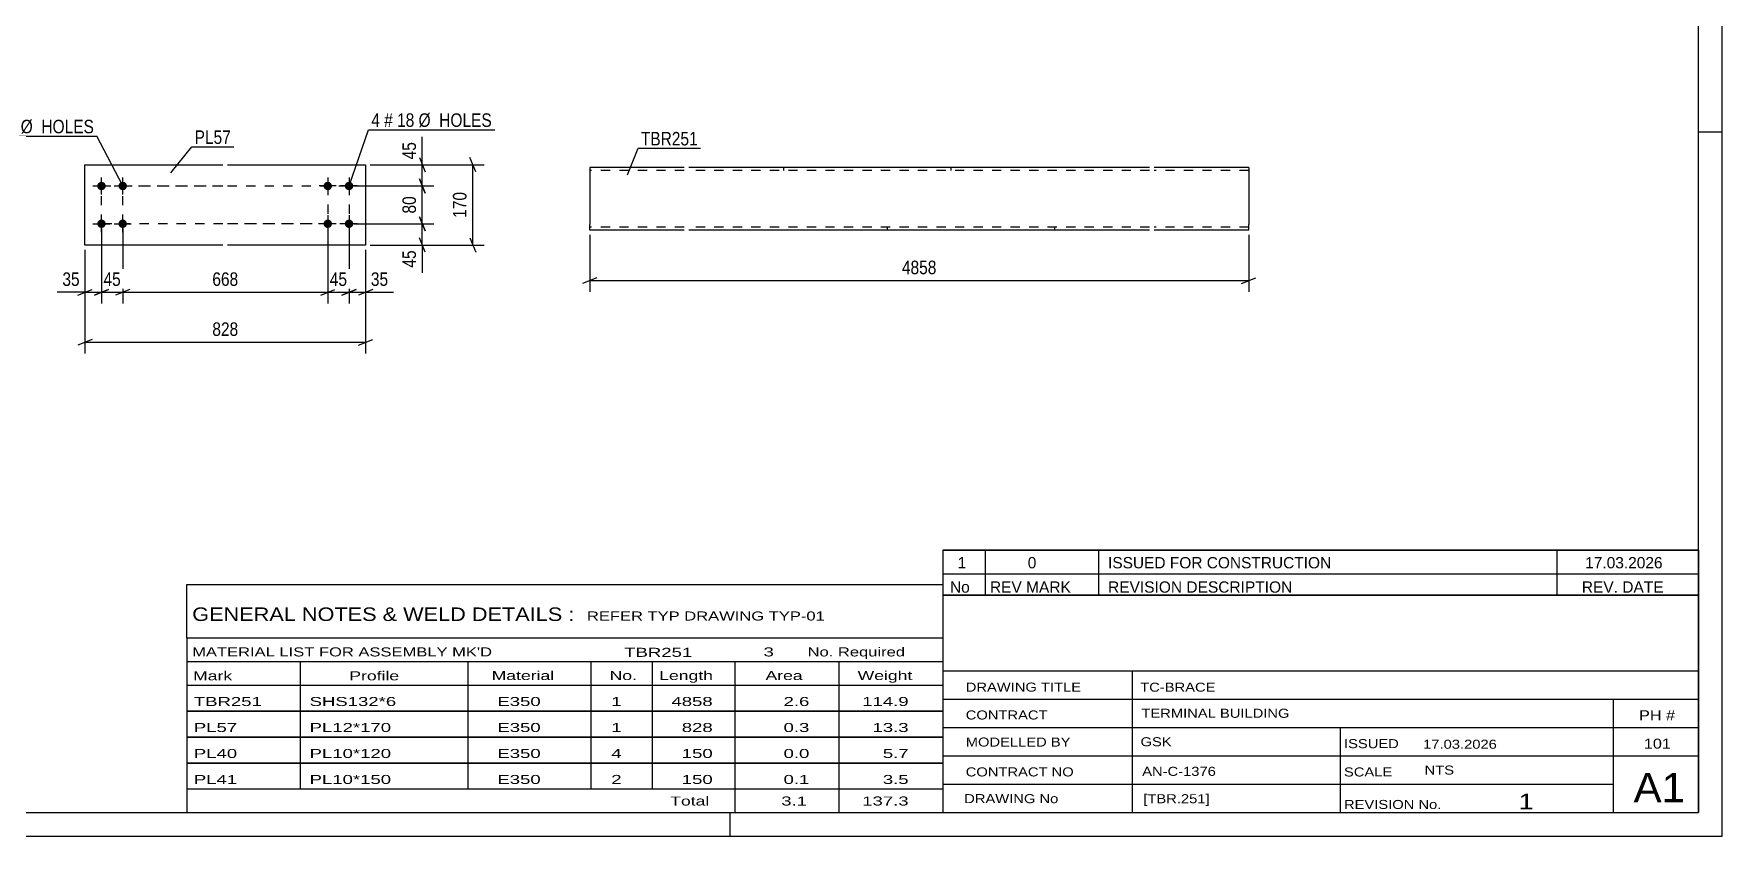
# Model space of a CAD drawing. Header units: millimetres. Extents: x 0 to 594, y 0 to 420.
# Drawn here: x 236.6 to 594, y 0 to 169.8 of the extents above; entities that cross this region are included whole.
import ezdxf

# ---------------------------------------------------------------- set-up
doc = ezdxf.new("R2010")
doc.units = ezdxf.units.MM
doc.linetypes.add('DXK_LINE_DOT2', pattern=[3.9198, 1.9599, -1.9599])
doc.styles.add('Arial Narrow', font='ARIALN.TTF', dxfattribs={"height": 0.2})

# ---------------------------------------------------------------- blocks, each defined once
blk = doc.blocks.new('Unknown-581557676-1129')
at = {"color": 5, "linetype": 'Continuous'}
for p, q in [((594, 0), (594, 420)), ((589, 5), (589, 415)), ((594, 149), (589, 149)), ((5, 5), (589, 5)), ((384, 0), (384, 5)), ((0, 0), (594, 0))]:
    blk.add_line(p, q, dxfattribs=at)
blk = doc.blocks.new('Bolt-581557676-3721 - 3719')
at = {"linetype": 'Continuous'}
for points in [[(298.85, 136.73, -1), (298.85, 138.53, -1)], [(303.35, 136.73, -1), (303.35, 138.53, -1)], [(298.85, 128.73, -1), (298.85, 130.53, -1)], [(303.35, 128.73, -1), (303.35, 130.53, -1)]]:
    blk.add_hatch(color=1, dxfattribs=at).paths.add_polyline_path(points)
at = {"color": 1, "linetype": 'Continuous'}
for p, q in [((298.85, 139.43), (298.85, 135.83)), ((303.35, 139.43), (303.35, 135.83)), ((300.65, 137.63), (297.05, 137.63)), ((305.15, 137.63), (301.55, 137.63)), ((300.65, 129.63), (297.05, 129.63)), ((298.85, 131.43), (298.85, 127.83)), ((305.15, 129.63), (301.55, 129.63)), ((303.35, 131.43), (303.35, 127.83))]:
    blk.add_line(p, q, dxfattribs=at)
blk = doc.blocks.new('Part-581557676-3720 - 3719')
at = {"color": 2, "linetype": 'Continuous'}
for p, q in [((247.45, 142.13), (276.65, 142.13)), ((247.45, 125.13), (247.45, 142.13)), ((277.65, 142.13), (306.85, 142.13)), ((306.85, 142.13), (306.85, 125.13)), ((276.65, 125.13), (247.45, 125.13)), ((306.85, 125.13), (277.65, 125.13))]:
    blk.add_line(p, q, dxfattribs=at)
blk = doc.blocks.new('Bolt-581557676-3722 - 3719')
at = {"linetype": 'Continuous'}
for points in [[(250.95, 138.53, -1), (250.95, 136.73, -1)], [(255.45, 138.53, -1), (255.45, 136.73, -1)], [(250.95, 130.53, -1), (250.95, 128.73, -1)], [(255.45, 130.53, -1), (255.45, 128.73, -1)]]:
    blk.add_hatch(color=1, dxfattribs=at).paths.add_polyline_path(points)
at = {"color": 1, "linetype": 'Continuous'}
for p, q in [((250.95, 135.83), (250.95, 139.43)), ((255.45, 135.83), (255.45, 139.43)), ((249.15, 137.63), (252.75, 137.63)), ((253.65, 137.63), (257.25, 137.63)), ((249.15, 129.63), (252.75, 129.63)), ((250.95, 127.83), (250.95, 131.43)), ((253.65, 129.63), (257.25, 129.63)), ((255.45, 127.83), (255.45, 131.43))]:
    blk.add_line(p, q, dxfattribs=at)
blk = doc.blocks.new('Part-581557676-1480 - 1462')
at = {"color": 2, "linetype": 'Continuous'}
for p, q in [((374.28, 141.51), (354.28, 141.51)), ((354.28, 141.51), (354.28, 129.51)), ((472.77, 141.51), (375.28, 141.51)), ((493.77, 141.51), (473.77, 141.51)), ((493.77, 141.51), (493.77, 129.51)), ((354.28, 128.66), (354.28, 129.51)), ((493.77, 128.31), (493.77, 129.51)), ((354.28, 128.4), (354.28, 128.66)), ((354.28, 128.31), (354.28, 128.4)), ((374.28, 128.31), (354.28, 128.31)), ((472.77, 128.31), (375.28, 128.31)), ((493.77, 128.31), (473.77, 128.31))]:
    blk.add_line(p, q, dxfattribs=at)
at = {"color": 7, "linetype": 'DXK_LINE_DOT2'}
for p, q in [((374.28, 140.91), (354.28, 140.91)), ((472.77, 140.91), (375.28, 140.91)), ((395.28, 141.51), (395.28, 140.91)), ((430.75, 141.51), (430.75, 140.91)), ((493.77, 140.91), (473.77, 140.91)), ((493.77, 140.91), (493.77, 140.86)), ((493.77, 140.86), (493.77, 140.91)), ((493.77, 140.77), (493.77, 140.86)), ((493.77, 140.86), (493.77, 140.77)), ((354.28, 129.05), (354.28, 129.51)), ((354.28, 128.66), (354.28, 129.28)), ((354.28, 128.91), (354.28, 128.95)), ((354.28, 128.91), (354.28, 128.95)), ((374.28, 128.91), (354.28, 128.91)), ((472.77, 128.91), (375.28, 128.91)), ((417.29, 128.31), (417.29, 128.91)), ((452.77, 128.31), (452.77, 128.91)), ((493.77, 128.91), (473.77, 128.91)), ((493.77, 128.95), (493.77, 129.28)), ((493.77, 128.91), (493.77, 128.95)), ((354.28, 128.31), (354.28, 128.31))]:
    blk.add_line(p, q, dxfattribs=at)
blk = doc.blocks.new('Rectangle-581557676-3895 - 3719')
at = {"color": 1, "linetype": 'DXK_LINE_DOT2'}
for p, q in [((250.95, 137.63), (276.65, 137.63)), ((250.95, 129.63), (250.95, 137.63)), ((277.65, 137.63), (303.35, 137.63)), ((303.35, 137.63), (303.35, 129.63)), ((276.65, 129.63), (250.95, 129.63)), ((303.35, 129.63), (277.65, 129.63))]:
    blk.add_line(p, q, dxfattribs=at)
blk = doc.blocks.new('Rectangle-581557676-3905 - 3719')
at = {"color": 1, "linetype": 'DXK_LINE_DOT2'}
for p, q in [((255.45, 137.63), (276.65, 137.63)), ((255.45, 129.63), (255.45, 137.63)), ((277.65, 137.63), (298.85, 137.63)), ((298.85, 137.63), (298.85, 129.63)), ((276.65, 129.63), (255.45, 129.63)), ((298.85, 129.63), (277.65, 129.63))]:
    blk.add_line(p, q, dxfattribs=at)
blk = doc.blocks.new('StraightDimension-581557676-3727 - 3719')
at = {"color": 7, "linetype": 'Continuous'}
for p, q in [((303.35, 128.63), (303.35, 112.73)), ((306.85, 124.13), (306.85, 112.73)), ((301.85, 114.53), (304.85, 115.73)), ((303.35, 115.13), (306.85, 115.13)), ((308.35, 115.73), (305.35, 114.53))]:
    blk.add_line(p, q, dxfattribs=at)
at = {"color": 0}
blk.add_wipeout([(312.23, 115.88), (312.23, 120.08), (307.37, 120.08), (307.37, 115.88)], dxfattribs=at)
at = {"color": 7, "linetype": 'Continuous'}
blk.add_line((306.85, 115.13), (312.75, 115.13), dxfattribs=at)
blk.add_line((306.85, 115.13), (312.75, 115.13), dxfattribs=at)
at = {"color": 3, "style": 'Arial Narrow'}
blk.add_text('35', height=2.863, dxfattribs=at).set_placement((307.97, 116.48))
blk = doc.blocks.new('StraightDimension-581557676-3728 - 3719')
at = {"color": 7, "linetype": 'Continuous'}
for p, q in [((298.85, 128.63), (298.85, 112.73)), ((303.35, 128.63), (303.35, 112.73)), ((297.35, 114.53), (300.35, 115.73)), ((298.85, 115.13), (303.35, 115.13)), ((304.85, 115.73), (301.85, 114.53))]:
    blk.add_line(p, q, dxfattribs=at)
at = {"color": 0}
blk.add_wipeout([(303.53, 115.88), (303.53, 120.08), (298.67, 120.08), (298.67, 115.88)], dxfattribs=at)
at = {"color": 3, "style": 'Arial Narrow'}
blk.add_text('45', height=2.863, dxfattribs=at).set_placement((299.27, 116.48))
blk = doc.blocks.new('StraightDimension-581557676-3729 - 3719')
at = {"color": 7, "linetype": 'Continuous'}
for p, q in [((255.45, 128.63), (255.45, 112.73)), ((298.85, 128.63), (298.85, 112.73)), ((256.95, 115.73), (253.95, 114.53)), ((255.45, 115.13), (298.85, 115.13)), ((297.35, 114.53), (300.35, 115.73))]:
    blk.add_line(p, q, dxfattribs=at)
at = {"color": 0}
blk.add_wipeout([(280.49, 115.88), (280.49, 120.08), (273.81, 120.08), (273.81, 115.88)], dxfattribs=at)
at = {"color": 3, "style": 'Arial Narrow'}
blk.add_text('668', height=2.863, dxfattribs=at).set_placement((274.41, 116.48))
blk = doc.blocks.new('StraightDimension-581557676-3730 - 3719')
at = {"color": 7, "linetype": 'Continuous'}
for p, q in [((250.95, 128.63), (250.95, 112.73)), ((255.45, 128.63), (255.45, 112.73)), ((249.45, 114.53), (252.45, 115.73)), ((250.95, 115.13), (255.45, 115.13)), ((256.95, 115.73), (253.95, 114.53))]:
    blk.add_line(p, q, dxfattribs=at)
at = {"color": 0}
blk.add_wipeout([(255.63, 115.88), (255.63, 120.08), (250.77, 120.08), (250.77, 115.88)], dxfattribs=at)
at = {"color": 3, "style": 'Arial Narrow'}
blk.add_text('45', height=2.863, dxfattribs=at).set_placement((251.37, 116.48))
blk = doc.blocks.new('StraightDimension-581557676-3731 - 3719')
at = {"color": 7, "linetype": 'Continuous'}
for p, q in [((250.95, 128.63), (250.95, 112.73)), ((247.45, 124.13), (247.45, 112.73)), ((245.95, 114.53), (248.95, 115.73)), ((247.45, 115.13), (250.95, 115.13)), ((252.45, 115.73), (249.45, 114.53))]:
    blk.add_line(p, q, dxfattribs=at)
at = {"color": 0}
blk.add_wipeout([(246.92, 115.88), (246.92, 120.08), (242.07, 120.08), (242.07, 115.88)], dxfattribs=at)
at = {"color": 7, "linetype": 'Continuous'}
blk.add_line((247.45, 115.13), (241.54, 115.13), dxfattribs=at)
blk.add_line((247.45, 115.13), (241.54, 115.13), dxfattribs=at)
at = {"color": 3, "style": 'Arial Narrow'}
blk.add_text('35', height=2.863, dxfattribs=at).set_placement((242.67, 116.48))
blk = doc.blocks.new('StraightDimension-581557676-3747 - 3719')
at = {"color": 7, "linetype": 'Continuous'}
for p, q in [((247.45, 124.13), (247.45, 102.15)), ((306.85, 124.13), (306.85, 102.15)), ((248.95, 105.15), (245.95, 103.95)), ((247.45, 104.55), (306.85, 104.55)), ((305.35, 103.95), (308.35, 105.15))]:
    blk.add_line(p, q, dxfattribs=at)
at = {"color": 0}
blk.add_wipeout([(280.49, 105.3), (280.49, 109.5), (273.81, 109.5), (273.81, 105.3)], dxfattribs=at)
at = {"color": 3, "style": 'Arial Narrow'}
blk.add_text('828', height=2.863, dxfattribs=at).set_placement((274.41, 105.9))
blk = doc.blocks.new('StraightDimension-581557676-3767 - 3719')
at = {"color": 7, "linetype": 'Continuous'}
for p, q in [((330.15, 140.63), (328.95, 143.63)), ((307.85, 142.13), (331.95, 142.13)), ((329.55, 125.13), (329.55, 142.13)), ((307.85, 125.13), (331.95, 125.13)), ((328.95, 126.63), (330.15, 123.63))]:
    blk.add_line(p, q, dxfattribs=at)
at = {"color": 0}
blk.add_wipeout([(328.8, 136.97), (324.6, 136.97), (324.6, 130.29), (328.8, 130.29)], dxfattribs=at)
at = {"color": 3, "style": 'Arial Narrow'}
blk.add_text('170', height=2.863, rotation=90.0002, dxfattribs=at).set_placement((328.2, 130.89))
blk = doc.blocks.new('StraightDimension-581557676-3873 - 3719')
at = {"color": 7, "linetype": 'Continuous'}
for p, q in [((318.26, 143.63), (319.46, 140.63)), ((307.85, 142.13), (321.26, 142.13)), ((318.86, 137.63), (318.86, 142.13)), ((304.35, 137.63), (321.26, 137.63)), ((319.46, 136.13), (318.26, 139.13))]:
    blk.add_line(p, q, dxfattribs=at)
at = {"color": 0}
blk.add_wipeout([(318.11, 147.51), (313.91, 147.51), (313.91, 142.66), (318.11, 142.66)], dxfattribs=at)
at = {"color": 7, "linetype": 'Continuous'}
blk.add_line((318.86, 142.13), (318.86, 148.04), dxfattribs=at)
blk.add_line((318.86, 142.13), (318.86, 148.04), dxfattribs=at)
at = {"color": 3, "style": 'Arial Narrow'}
blk.add_text('45', height=2.863, rotation=90.0002, dxfattribs=at).set_placement((317.51, 143.26))
blk = doc.blocks.new('StraightDimension-581557676-3874 - 3719')
at = {"color": 7, "linetype": 'Continuous'}
for p, q in [((304.35, 137.63), (321.26, 137.63)), ((318.26, 139.13), (319.46, 136.13)), ((318.86, 129.63), (318.86, 137.63)), ((304.35, 129.63), (321.26, 129.63)), ((319.46, 128.13), (318.26, 131.13))]:
    blk.add_line(p, q, dxfattribs=at)
at = {"color": 0}
blk.add_wipeout([(318.11, 136.06), (313.91, 136.06), (313.91, 131.2), (318.11, 131.2)], dxfattribs=at)
at = {"color": 3, "style": 'Arial Narrow'}
blk.add_text('80', height=2.863, rotation=90.0002, dxfattribs=at).set_placement((317.51, 131.8))
blk = doc.blocks.new('StraightDimension-581557676-3875 - 3719')
at = {"color": 7, "linetype": 'Continuous'}
for p, q in [((304.35, 129.63), (321.26, 129.63)), ((318.26, 131.13), (319.46, 128.13)), ((318.86, 125.13), (318.86, 129.63)), ((307.85, 125.13), (321.26, 125.13)), ((319.46, 123.63), (318.26, 126.63))]:
    blk.add_line(p, q, dxfattribs=at)
at = {"color": 0}
blk.add_wipeout([(318.11, 124.61), (313.91, 124.61), (313.91, 119.75), (318.11, 119.75)], dxfattribs=at)
at = {"color": 7, "linetype": 'Continuous'}
blk.add_line((318.86, 125.13), (318.86, 119.22), dxfattribs=at)
blk.add_line((318.86, 125.13), (318.86, 119.22), dxfattribs=at)
at = {"color": 3, "style": 'Arial Narrow'}
blk.add_text('45', height=2.863, rotation=90.0002, dxfattribs=at).set_placement((317.51, 120.35))
blk = doc.blocks.new('StraightDimension-581557676-1485 - 1462')
at = {"color": 7, "linetype": 'Continuous'}
for p, q in [((354.28, 127.31), (354.28, 115.21)), ((493.77, 127.31), (493.77, 115.21)), ((355.78, 118.21), (352.78, 117.01)), ((492.27, 117.01), (495.27, 118.21)), ((354.28, 117.61), (493.77, 117.61))]:
    blk.add_line(p, q, dxfattribs=at)
at = {"color": 0}
blk.add_wipeout([(428.28, 118.36), (428.28, 122.56), (419.77, 122.56), (419.77, 118.36)], dxfattribs=at)
at = {"color": 3, "style": 'Arial Narrow'}
blk.add_text('4858', height=2.863, dxfattribs=at).set_placement((420.37, 118.96))
blk = doc.blocks.new('Unknown-581557676-4579')
at = {"color": 7, "linetype": 'Continuous'}
for p, q in [((429, 51.05), (429, 5)), ((429, 51.05), (589, 51.05)), ((589, 51), (589, 5)), ((429, 35), (589, 35)), ((469.14, 35), (469.14, 5)), ((429, 29), (589, 29)), ((571, 5.05), (571, 29.05)), ((429, 23), (589, 23)), ((513.14, 23), (513.14, 5)), ((429, 17), (589, 17)), ((429, 11), (571, 11)), ((429, 5), (589, 5))]:
    blk.add_line(p, q, dxfattribs=at)
at = {"color": 7, "style": 'Arial Narrow'}
for s, height, width, p in [('DRAWING TITLE', 1.9089, 1.425378, (433.88, 30.61)), ('TC-BRACE', 1.909, 1.425378, (470.81, 30.59)), ('CONTRACT', 1.909, 1.425378, (433.88, 24.71)), ('TERMINAL BUILDING', 1.9089, 1.425378, (471.06, 25.07)), ('MODELLED BY', 1.9089, 1.425378, (433.88, 18.98)), ('GSK', 1.909, 1.425378, (470.88, 19.04)), ('ISSUED', 1.909, 1.425378, (513.94, 18.64)), ('17.03.2026', 1.909, 1.425378, (530.69, 18.52)), ('CONTRACT NO', 1.9089, 1.425378, (433.88, 12.66)), ('AN-C-1376', 1.909, 1.425378, (471.23, 12.78)), ('SCALE', 1.909, 1.425378, (513.94, 12.65)), ('A1', 6.204, 1.25, (575.24, 7.2)), ('DRAWING No', 1.909, 1.425378, (433.56, 7)), ('[TBR.251]', 1.909, 1.425378, (471.46, 6.99)), ('REVISION No.', 1.9089, 1.425378, (513.94, 5.77)), ('1', 3.34, 1.5, (550.91, 5.68))]:
    blk.add_text(s, height=height, dxfattribs=dict(at, width=width)).set_placement(p)
at = {"color": 7, "linetype": 'Continuous', "style": 'Arial Narrow'}
for s, height, width, p in [('PH #', 2.1, 1.42538, (576.4, 24.55)), ('101', 2.1, 1.42538, (577.41, 18.55)), ('NTS', 1.909, 1.425378, (531, 13.05))]:
    blk.add_text(s, height=height, dxfattribs=dict(at, width=width)).set_placement(p)
blk = doc.blocks.new('Unknown-581557676-4580')
at = {"color": 7, "linetype": 'Continuous'}
for p, q in [((429, 60.55), (589, 60.55)), ((589, 60.55), (429, 60.55)), ((429, 60.55), (429, 55.55)), ((438, 60.55), (438, 55.55)), ((462, 60.55), (462, 55.55)), ((559, 60.55), (559, 55.55)), ((589, 60.55), (589, 55.55)), ((429, 55.55), (589, 55.55)), ((429, 55.55), (429, 51.05)), ((429, 55.55), (589, 55.55)), ((438, 55.55), (438, 51.05)), ((462, 55.55), (462, 51.05)), ((559, 55.55), (559, 51.05)), ((589, 55.55), (589, 51.05)), ((589, 51.05), (429, 51.05))]:
    blk.add_line(p, q, dxfattribs=at)
at = {"color": 7, "linetype": 'Continuous', "style": 'Arial Narrow'}
for s, height, width, p in [('1', 2.39, 1.196471, (432.16, 56.7)), ('0', 2.39, 1.196471, (447, 56.7)), ('ISSUED FOR CONSTRUCTION', 2.3861, 1.196471, (464, 56.7)), ('17.03.2026', 2.386, 1.196471, (565, 56.7)), ('No', 2.386, 1.2, (430.54, 51.55)), ('REV MARK', 2.386, 1.2, (439, 51.55)), ('REVISION DESCRIPTION', 2.3861, 1.2, (464, 51.55)), ('REV. DATE', 2.386, 1.2, (564.28, 51.55))]:
    blk.add_text(s, height=height, dxfattribs=dict(at, width=width)).set_placement(p)
blk = doc.blocks.new('Unknown-581557676-4581')
at = {"color": 7, "linetype": 'Continuous'}
for p, q in [((269, 53.25), (429, 53.25)), ((269, 42), (269, 53.25)), ((429, 53.25), (429, 42)), ((269, 42), (429, 42)), ((269, 42), (269, 37)), ((429, 42), (429, 37)), ((269, 37), (429, 37)), ((269, 37), (269, 32)), ((293, 37), (293, 32)), ((328.5, 37), (328.5, 32)), ((354.5, 37), (354.5, 32)), ((367.5, 37), (367.5, 32)), ((385, 37), (385, 32)), ((407, 37), (407, 32)), ((429, 37), (429, 32)), ((269, 32), (429, 32)), ((269, 31.95), (269, 26.55)), ((269, 31.95), (429, 31.95)), ((293, 32), (293, 26.5)), ((328.5, 32), (328.5, 26.5)), ((354.5, 32), (354.5, 26.5)), ((367.5, 32), (367.5, 26.5)), ((385, 32), (385, 26.5)), ((407, 32), (407, 26.5)), ((429, 31.95), (429, 26.55)), ((269, 26.55), (429, 26.55)), ((269, 26.45), (269, 21.05)), ((269, 26.45), (429, 26.45)), ((293, 26.5), (293, 21)), ((328.5, 26.5), (328.5, 21)), ((354.5, 26.5), (354.5, 21)), ((367.5, 26.5), (367.5, 21)), ((385, 26.5), (385, 21)), ((407, 26.5), (407, 21)), ((429, 26.45), (429, 21.05)), ((269, 21.05), (429, 21.05)), ((269, 20.95), (269, 15.55)), ((269, 20.95), (429, 20.95)), ((293, 21), (293, 15.5)), ((328.5, 21), (328.5, 15.5)), ((354.5, 21), (354.5, 15.5)), ((367.5, 21), (367.5, 15.5)), ((385, 21), (385, 15.5)), ((407, 21), (407, 15.5)), ((429, 20.95), (429, 15.55)), ((269, 15.55), (429, 15.55)), ((269, 15.45), (269, 10.05)), ((269, 15.45), (429, 15.45)), ((293, 15.5), (293, 10)), ((328.5, 15.5), (328.5, 10)), ((354.5, 15.5), (354.5, 10)), ((367.5, 15.5), (367.5, 10)), ((385, 15.5), (385, 10)), ((407, 15.5), (407, 10)), ((429, 15.45), (429, 10.05)), ((269, 10.05), (429, 10.05)), ((269, 10), (429, 10)), ((269, 10), (269, 5)), ((385, 10), (385, 5)), ((407, 10), (407, 5)), ((429, 10), (429, 5)), ((269, 5), (429, 5))]:
    blk.add_line(p, q, dxfattribs=at)
at = {"color": 7, "style": 'Arial Narrow'}
for s, height, width, p in [('GENERAL NOTES & WELD DETAILS :', 2.8633, 1.4, (270.15, 45.56)), ('REFER TYP DRAWING TYP-01', 1.9089, 1.6, (353.7, 45.66)), ("MATERIAL LIST FOR ASSEMBLY MK'D", 1.9089, 1.6, (270.15, 38.06)), ('TBR251', 1.909, 1.794707, (361.59, 37.97)), ('3', 1.91, 1.794707, (391.08, 38.06)), ('No. Required', 1.9089, 1.6, (400.41, 38.06)), ('Mark', 1.909, 1.7, (270.34, 33)), ('Profile', 1.909, 1.7, (303.41, 33)), ('Material', 1.909, 1.7, (333.54, 33.06)), ('No.', 1.909, 1.7, (358.5, 33.06)), ('Length', 1.909, 1.7, (369, 33.06)), ('Area', 1.909, 1.7, (391.5, 33.06)), ('Weight', 1.909, 1.7, (411, 33.06))]:
    blk.add_text(s, height=height, dxfattribs=dict(at, width=width)).set_placement(p)
at = {"color": 7, "linetype": 'Continuous', "style": 'Arial Narrow'}
for s, height, width, p in [('TBR251', 1.909, 1.794707, (270.5, 27.56)), ('SHS132*6', 1.909, 1.794707, (295, 27.56)), ('E350', 1.909, 1.794707, (334.74, 27.56)), ('1', 1.91, 1.794707, (358.86, 27.56)), ('4858', 1.909, 1.794707, (371.58, 27.56)), ('2.6', 1.909, 1.794707, (395.32, 27.56)), ('114.9', 1.909, 1.794707, (411.96, 27.56)), ('PL57', 1.909, 1.794707, (270.5, 22.06)), ('PL12*170', 1.909, 1.794707, (295, 22.06)), ('E350', 1.909, 1.794707, (334.74, 22.06)), ('1', 1.91, 1.794707, (358.86, 22.06)), ('828', 1.909, 1.794707, (373.77, 22.06)), ('0.3', 1.909, 1.794707, (395.32, 22.06)), ('13.3', 1.909, 1.794707, (414.14, 22.06)), ('PL40', 1.909, 1.794707, (270.5, 16.56)), ('PL10*120', 1.909, 1.794707, (295, 16.56)), ('E350', 1.909, 1.794707, (334.74, 16.56)), ('4', 1.91, 1.794707, (358.86, 16.56)), ('150', 1.909, 1.794707, (373.77, 16.56)), ('0.0', 1.909, 1.794707, (395.32, 16.56)), ('5.7', 1.909, 1.794707, (416.33, 16.56)), ('PL41', 1.909, 1.794707, (270.5, 11.06)), ('PL10*150', 1.909, 1.794707, (295, 11.06)), ('E350', 1.909, 1.794707, (334.74, 11.06)), ('2', 1.91, 1.794707, (358.86, 11.06)), ('150', 1.909, 1.794707, (373.77, 11.06)), ('0.1', 1.909, 1.794707, (395.32, 11.06)), ('3.5', 1.909, 1.794707, (416.33, 11.06)), ('Total', 1.909, 1.7, (371.33, 6.5)), ('3.1', 1.909, 1.794707, (394.83, 6.5)), ('137.3', 1.909, 1.794707, (411.96, 6.5))]:
    blk.add_text(s, height=height, dxfattribs=dict(at, width=width)).set_placement(p)
blk = doc.blocks.new('Mark-581557676-3770 - 3719')
at = {"color": 0}
blk.add_wipeout([(278.34, 146.53), (278.34, 149.53), (270.66, 149.53), (270.66, 146.53)], dxfattribs=at)
blk.add_wipeout([(278.34, 146.53), (278.34, 149.53), (270.66, 149.53), (270.66, 146.53)], dxfattribs=at)
at = {"color": 30, "linetype": 'Continuous'}
for p, q in [((265.6, 140.4), (270.06, 145.93)), ((270.06, 145.93), (278.94, 145.93))]:
    blk.add_line(p, q, dxfattribs=at)
at = {"color": 3, "style": 'Arial Narrow'}
blk.add_text('PL57', height=2.863, dxfattribs=at).set_placement((270.66, 146.53))
blk = doc.blocks.new('Mark-581557676-3773 - 3719')
at = {"color": 0}
blk.add_wipeout([(309.88, 150.14), (309.88, 153.14), (308.05, 153.14), (308.05, 150.14)], dxfattribs=at)
blk.add_wipeout([(309.88, 150.14), (309.88, 153.14), (308.05, 153.14), (308.05, 150.14)], dxfattribs=at)
at = {"color": 7, "linetype": 'Continuous'}
blk.add_line((303.35, 137.63), (307.45, 149.54), dxfattribs=at)
at = {"color": 0}
blk.add_wipeout([(312.61, 150.14), (312.61, 153.14), (310.78, 153.14), (310.78, 150.14)], dxfattribs=at)
blk.add_wipeout([(312.61, 150.14), (312.61, 153.14), (310.78, 153.14), (310.78, 150.14)], dxfattribs=at)
at = {"color": 3, "style": 'Arial Narrow'}
blk.add_text('4', height=2.86, dxfattribs=at).set_placement((308.05, 150.14))
at = {"color": 0}
blk.add_wipeout([(317.16, 150.14), (317.16, 153.14), (313.51, 153.14), (313.51, 150.14)], dxfattribs=at)
blk.add_wipeout([(317.16, 150.14), (317.16, 153.14), (313.51, 153.14), (313.51, 150.14)], dxfattribs=at)
at = {"color": 3, "style": 'Arial Narrow'}
blk.add_text('#', height=2.86, dxfattribs=at).set_placement((310.78, 150.14))
at = {"color": 0}
blk.add_wipeout([(333.59, 150.14), (333.59, 153.14), (318.06, 153.14), (318.06, 150.14)], dxfattribs=at)
blk.add_wipeout([(333.59, 150.14), (333.59, 153.14), (318.06, 153.14), (318.06, 150.14)], dxfattribs=at)
at = {"color": 7, "linetype": 'Continuous'}
blk.add_line((307.45, 149.54), (334.19, 149.54), dxfattribs=at)
at = {"color": 3, "style": 'Arial Narrow'}
for s, p in [('18', (313.51, 150.14)), ('Ø  HOLES', (318.06, 150.14))]:
    blk.add_text(s, height=2.863, dxfattribs=at).set_placement(p)
blk = doc.blocks.new('Mark-581557676-3774 - 3719')
at = {"color": 0}
blk.add_wipeout([(225.66, 148.78), (225.66, 151.78), (223.83, 151.78), (223.83, 148.78)], dxfattribs=at)
blk.add_wipeout([(225.66, 148.78), (225.66, 151.78), (223.83, 151.78), (223.83, 148.78)], dxfattribs=at)
blk.add_wipeout([(228.39, 148.78), (228.39, 151.78), (226.56, 151.78), (226.56, 148.78)], dxfattribs=at)
blk.add_wipeout([(228.39, 148.78), (228.39, 151.78), (226.56, 151.78), (226.56, 148.78)], dxfattribs=at)
at = {"color": 3, "style": 'Arial Narrow'}
blk.add_text('4', height=2.86, dxfattribs=at).set_placement((223.83, 148.78))
at = {"color": 0}
blk.add_wipeout([(232.95, 148.78), (232.95, 151.78), (229.29, 151.78), (229.29, 148.78)], dxfattribs=at)
blk.add_wipeout([(232.95, 148.78), (232.95, 151.78), (229.29, 151.78), (229.29, 148.78)], dxfattribs=at)
at = {"color": 3, "style": 'Arial Narrow'}
blk.add_text('#', height=2.86, dxfattribs=at).set_placement((226.56, 148.78))
at = {"color": 0}
blk.add_wipeout([(249.37, 148.78), (249.37, 151.78), (233.85, 151.78), (233.85, 148.78)], dxfattribs=at)
blk.add_wipeout([(249.37, 148.78), (249.37, 151.78), (233.85, 151.78), (233.85, 148.78)], dxfattribs=at)
at = {"color": 7, "linetype": 'Continuous'}
for p in [(223.23, 148.18), (255.45, 137.63)]:
    blk.add_line(p, (249.97, 148.18), dxfattribs=at)
at = {"color": 3, "style": 'Arial Narrow'}
for s, p in [('18', (229.29, 148.78)), ('Ø  HOLES', (233.85, 148.78))]:
    blk.add_text(s, height=2.863, dxfattribs=at).set_placement(p)
blk = doc.blocks.new('Mark-581557676-1476 - 1462')
at = {"color": 0}
blk.add_wipeout([(377.17, 146.21), (377.17, 149.21), (365.11, 149.21), (365.11, 146.21)], dxfattribs=at)
blk.add_wipeout([(377.17, 146.21), (377.17, 149.21), (365.11, 149.21), (365.11, 146.21)], dxfattribs=at)
at = {"color": 30, "linetype": 'Continuous'}
for p, q in [((362.28, 139.96), (364.51, 145.61)), ((364.51, 145.61), (377.77, 145.61))]:
    blk.add_line(p, q, dxfattribs=at)
at = {"color": 3, "style": 'Arial Narrow'}
blk.add_text('TBR251', height=2.863, dxfattribs=at).set_placement((365.11, 146.21))

msp = doc.modelspace()

# ---------------------------------------------------------------- block references
for name in ['Unknown-581557676-1129', 'Part-581557676-3720 - 3719', 'Bolt-581557676-3722 - 3719', 'Bolt-581557676-3721 - 3719', 'Part-581557676-1480 - 1462', 'Rectangle-581557676-3895 - 3719', 'Rectangle-581557676-3905 - 3719', 'Unknown-581557676-4580', 'Unknown-581557676-4581', 'Unknown-581557676-4579']:
    msp.add_blockref(name, (0, 0))

# ---------------------------------------------------------------- next in the draw order: block references
for name in ['Mark-581557676-3774 - 3719', 'Mark-581557676-3770 - 3719', 'Mark-581557676-1476 - 1462', 'StraightDimension-581557676-3727 - 3719', 'StraightDimension-581557676-1485 - 1462']:
    msp.add_blockref(name, (0, 0))

# ---------------------------------------------------------------- next in the draw order: block references
msp.add_blockref('StraightDimension-581557676-3728 - 3719', (0, 0))

# ---------------------------------------------------------------- next in the draw order: block references
msp.add_blockref('StraightDimension-581557676-3729 - 3719', (0, 0))

# ---------------------------------------------------------------- next in the draw order: block references
msp.add_blockref('StraightDimension-581557676-3730 - 3719', (0, 0))

# ---------------------------------------------------------------- next in the draw order: block references
msp.add_blockref('StraightDimension-581557676-3731 - 3719', (0, 0))

# ---------------------------------------------------------------- next in the draw order: block references
msp.add_blockref('StraightDimension-581557676-3747 - 3719', (0, 0))

# ---------------------------------------------------------------- next in the draw order: block references
msp.add_blockref('StraightDimension-581557676-3767 - 3719', (0, 0))

# ---------------------------------------------------------------- next in the draw order: block references
msp.add_blockref('StraightDimension-581557676-3873 - 3719', (0, 0))

# ---------------------------------------------------------------- next in the draw order: block references
msp.add_blockref('StraightDimension-581557676-3874 - 3719', (0, 0))

# ---------------------------------------------------------------- next in the draw order: block references
for name in ['Mark-581557676-3773 - 3719', 'StraightDimension-581557676-3875 - 3719']:
    msp.add_blockref(name, (0, 0))

doc.saveas('drawing.dxf')
